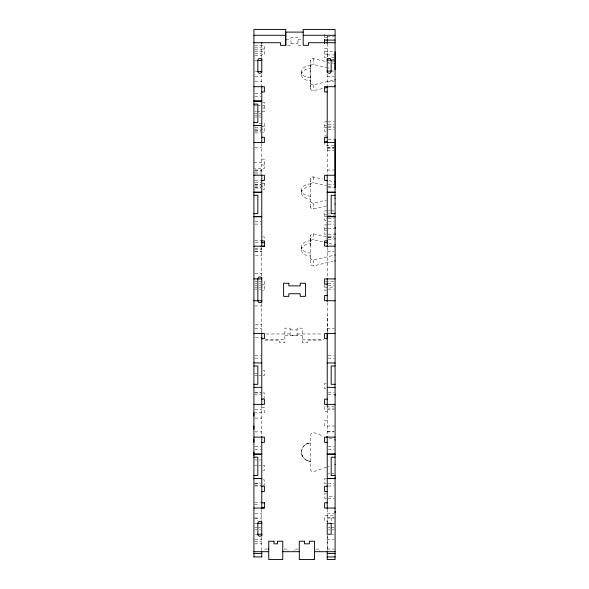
<?xml version="1.0" encoding="UTF-8"?>
<svg xmlns="http://www.w3.org/2000/svg" width="589" height="589" viewBox="0 0 589 589"><rect width="100%" height="100%" fill="white"/><g stroke="black" fill="none" stroke-linecap="round" stroke-linejoin="round"><path stroke-width="0.44" stroke-dasharray="2.94 2.21" d="M310.646 259.072L310.646 258.343A2.621 1.752 0 0 0 313.267 260.095L333.028 255.471M310.646 245.93L310.69 235.247M326.439 205.929L313.267 209.014A2.621 1.752 0 0 1 310.646 207.262L310.646 206.533M322.485 88.541L313.267 90.706A2.621 1.752 0 0 1 310.646 88.954L310.646 88.225M327.234 549.78L327.234 535.084M327.234 522.944L327.234 521.029L324.613 521.029L324.613 515.795L334.221 515.795M327.234 331.666L327.234 315.351M327.234 145.704L327.234 145.218M327.234 144.246L327.234 143.76M327.234 56.632L327.234 56.139M327.234 55.167L327.234 54.681M327.234 53.709L327.234 53.224M327.234 52.252L327.234 51.766M310.646 61.065L310.69 60.012M310.646 179.373L310.69 178.32M310.646 182.288L310.69 181.243M310.646 239.215L310.69 238.162M302.51 456.328C299.227 450.585 304.049 442.685 310.646 442.95A9.166 9.166 0 0 0 301.48 452.116L301.524 452.941M306.435 443.973L307.274 443.598M326.439 467.151L313.267 471.76A2.621 2.621 0 0 1 310.646 469.139L310.646 435.094A2.621 2.621 0 0 1 313.267 432.481L322.485 435.705M327.756 466.687L329.074 466.23M310.646 83.115A2.621 1.752 0 0 0 313.267 84.868L333.028 80.237M310.646 201.423A2.621 1.752 0 0 0 313.267 203.176L326.439 200.091M326.439 236.896L313.267 233.811A2.621 1.752 0 0 0 310.646 235.563L310.646 264.181A2.621 1.752 0 0 0 313.267 265.933L333.028 261.31M327.234 36.827L334.11 36.827M324.613 37.748L327.234 37.748M285.746 39.382L290.981 39.382M297.96 39.382L301.458 39.382M290.981 43.468L297.96 43.468M287.491 45.22L290.981 45.22L290.981 37.63L297.96 37.63L297.96 45.22L301.458 45.22M254.779 45.515L264.387 45.515L264.387 54.858L261.766 54.858M254.89 47.849L261.766 47.849M327.234 48.261L324.613 48.261L324.613 57.604L327.234 57.604L327.234 43.88M261.766 49.02L264.387 49.02M254.89 49.793L261.766 49.793M254.779 51.353L264.387 51.353M324.613 51.766L334.221 51.766M254.89 53.297L261.766 53.297M324.613 54.1L327.234 54.1M327.234 54.917L334.11 54.917M254.89 55.278L261.766 55.278M331.6 57.604L334.221 57.604M332.144 59.548L334.11 59.548M331.946 60.152L334.302 60.152M254.691 60.512L257.054 60.512M332.144 61.109L334.11 61.109M328.22 63.052L329.693 63.052M332.144 63.052L333.617 63.052M332.144 71.063L333.617 71.063M255.383 71.424L256.856 71.424M327.234 76.298L334.11 76.298M254.89 76.666L261.766 76.666M254.89 81.466L261.766 81.466M327.234 81.466L334.11 81.466M254.89 93.644L260.78 93.644M254.89 96.265L260.78 96.265M262.635 102.243L264.387 102.243L264.387 111.586L257.4 111.586M253.911 105.748L256.856 105.748M257.4 105.748L264.387 105.748M262.635 108.082L264.387 108.082M254.779 111.586L256.524 111.586M254.89 113.53L256.856 113.53M259.307 113.53L260.78 113.53M254.89 115.091L256.856 115.091M259.307 115.091L260.78 115.091M254.89 117.034L256.856 117.034M259.307 117.034L260.78 117.034M327.234 121.857L324.613 121.857L324.613 131.2L326.365 131.2M328.11 121.857L334.221 121.857M259.145 123.27L264.387 123.27L264.387 132.613L262.635 132.613M328.22 124.191L334.11 124.191M324.613 125.361L326.365 125.361M328.22 126.134L334.11 126.134M261.766 126.775L264.387 126.775M254.89 127.548L260.78 127.548M324.613 127.695L327.234 127.695M328.11 127.695L334.221 127.695M254.779 129.109L264.387 129.109M328.22 129.639L334.11 129.639M254.89 130.309L260.78 130.309M254.89 131.052L260.78 131.052M254.89 132.93L260.78 132.93M324.613 135.875L326.365 135.875M328.11 139.379L334.221 139.379M334.221 145.218L324.613 145.218L324.613 141.713M327.234 147.162L334.11 147.162M254.89 147.743L261.766 147.743M327.234 147.743L334.11 147.743M327.234 148.722L334.11 148.722M327.234 150.666L334.11 150.666M261.766 159.163L264.387 159.163L264.387 168.506L254.779 168.506M253.911 162.667L264.387 162.667M261.766 165.001L264.387 165.001M254.89 170.007L261.766 170.007M327.234 170.007L334.11 170.007M254.89 170.449L261.766 170.449M254.89 172.01L261.766 172.01M254.89 173.954L261.766 173.954M254.779 180.19L260.89 180.19M254.89 182.524L260.78 182.524M261.766 183.694L264.387 183.694M254.89 184.467L260.78 184.467M254.89 184.828L260.78 184.828M328.22 184.828L334.11 184.828M254.779 186.028L264.387 186.028M254.89 187.442L260.78 187.442M328.22 187.442L333.617 187.442M254.89 187.972L260.78 187.972M262.635 189.533L264.387 189.533L264.387 181.861M327.234 210.884L324.613 210.884L324.613 220.227L326.365 220.227M328.11 210.884L329.855 210.884M330.724 210.884L334.221 210.884M328.22 213.218L329.693 213.218M324.613 214.389L326.365 214.389M328.22 215.162L334.11 215.162M324.613 216.723L326.365 216.723M328.22 218.666L334.11 218.666M254.89 221.486L260.78 221.486M328.22 221.486L334.11 221.486M254.89 224.107L260.78 224.107M328.22 224.107L334.11 224.107M327.234 224.902L324.613 224.902L324.613 234.245L334.221 234.245M324.613 228.407L327.234 228.407M328.11 228.407L334.221 228.407M324.613 230.741L326.365 230.741M328.22 236.189L334.11 236.189M262.635 236.918L264.387 236.918L264.387 240.422M328.22 237.75L334.11 237.75M328.22 239.694L333.617 239.694M254.779 240.422L260.89 240.422M255.383 242.241L260.537 242.241M254.89 248.205L261.766 248.205M254.89 249.765L261.766 249.765M254.89 251.407L261.766 251.407M327.234 251.407L334.11 251.407M254.89 251.709L261.766 251.709M255.383 255.332L261.766 255.332M254.89 273.664L261.766 273.664M254.779 281.306L258.276 281.306M259.145 281.306L264.387 281.306L264.387 290.649L262.635 290.649M325.489 281.306L334.221 281.306M254.89 283.64L256.856 283.64M259.307 283.64L260.78 283.64M328.22 283.64L334.11 283.64M261.766 284.811L264.387 284.811M254.89 285.591L256.856 285.591M259.307 285.591L260.78 285.591M328.22 285.591L334.11 285.591M254.779 287.145L258.276 287.145M259.145 287.145L264.387 287.145M324.613 287.145L334.221 287.145M254.89 289.096L256.856 289.096M259.307 289.096L260.78 289.096M328.22 289.096L334.11 289.096M326.365 290.649L324.613 290.649L324.613 284.642M254.89 305.963L261.766 305.963M255.383 324.296L261.766 324.296M254.89 328.228L261.766 328.228M327.234 328.228L334.11 328.228M290.105 329.892L297.084 329.892M266.206 333.978L290.105 333.978M297.084 333.978L322.787 333.978M284.862 335.303L302.326 335.303M255.383 337.387L260.537 337.387M265.322 339.816L284.87 339.816M302.326 339.816L323.67 339.816M265.116 340.103L279.628 340.103L279.628 342.724L284.862 342.724L284.87 328.139L290.105 328.139L290.105 335.73L297.084 335.73L297.084 328.139L302.326 328.139L302.326 342.724L307.561 342.724L307.561 340.103L323.545 340.103M254.89 355.52L260.78 355.52M328.22 355.52L334.11 355.52M254.89 358.141L260.78 358.141M328.22 358.141L334.11 358.141M262.908 370.223L264.387 370.223L264.387 375.458L262.908 375.458M254.566 373.5L257.179 373.5M254.779 375.458L258.276 375.458M259.145 375.458L260.89 375.458M326.092 383.424L324.613 383.424L324.613 388.666L326.092 388.666M254.89 392.186L260.78 392.186M328.22 392.186L334.11 392.186M254.566 392.922L261.766 392.922M262.908 392.922L264.387 392.922L264.387 398.157L262.908 398.157M254.566 394.88L260.78 394.807M328.22 394.807L334.11 394.807M334.434 406.123L324.613 406.123L324.613 411.358L327.234 411.358M261.766 407.603L264.387 407.603L264.387 412.837L254.566 412.837M327.234 408.089L334.434 408.089M254.89 409.627L261.766 409.627M327.234 409.627L334.11 409.627M254.89 418.072L261.766 418.072M327.234 420.804L324.613 420.804L324.613 426.038L334.434 426.038M327.234 431.281L334.11 431.281M254.89 431.884L261.766 431.884M327.234 431.884L334.11 431.884M254.89 446.705L260.78 446.705M328.22 446.705L334.11 446.705M254.89 449.319L260.78 449.319M328.22 449.319L334.11 449.319M254.89 459.972L256.856 459.972M259.307 459.972L260.78 459.972M254.566 465.214L257.179 465.214M259.145 465.214L260.78 465.214M263.077 465.214L264.387 465.214L264.387 470.449L262.908 470.449M328.22 473.181L329.693 473.181M332.144 473.181L334.11 473.181M325.923 478.415L324.613 478.415L324.613 483.65L326.092 483.65M262.908 479.895L264.387 479.895L264.387 485.13L262.908 485.13M254.566 483.164L259.801 483.164M254.89 483.363L260.78 483.363M328.22 483.363L334.11 483.363M254.566 485.13L260.89 485.13M254.89 485.984L260.78 485.984M328.22 485.984L334.11 485.984M326.092 493.096L324.613 493.096L324.613 498.331L326.092 498.331M329.199 496.372L334.434 496.372M328.11 498.331L334.434 498.331M254.779 502.586L260.89 502.586M254.566 504.552L259.801 504.552M254.89 513.284L261.766 513.284M327.234 513.284L334.11 513.284M327.234 517.753L334.434 517.753M254.89 518.084L261.766 518.084M327.234 518.084L334.302 518.084M254.691 523.326L257.054 523.326M331.946 523.326L334.302 523.326M254.691 527.251L257.835 527.251M258.821 527.251L260.78 527.251M328.22 527.251L330.179 527.251M331.165 527.251L334.302 527.251M254.89 529.872L256.856 529.872M259.307 529.872L260.78 529.872M328.22 529.872L329.693 529.872M332.144 529.872L334.11 529.872M255.383 534.238L256.856 534.238M332.144 534.238L333.617 534.238M254.89 539.472L261.766 539.472M327.234 539.472L334.11 539.472M254.89 541.217L261.766 541.217M254.89 543.838L261.766 543.838M267.384 549.073L264.387 549.073L264.387 550.715M284.06 549.073L287.992 549.073L287.992 550.715M298.321 549.073L294.066 549.073L294.066 550.715M315.888 549.073L319.812 549.073L319.812 550.715M327.234 549.073L334.11 549.073M254.691 518.092L257.835 518.114L257.835 520.654M302.128 455.496C303.453 458.934 306.965 461.305 310.646 461.283A9.166 9.166 0 0 1 301.48 452.116M308.982 461.128L309.821 461.246M310.646 88.954L310.646 60.336A2.621 1.752 0 0 1 313.267 58.583L326.439 61.668M327.756 61.97L329.074 62.279M310.646 66.174A2.621 1.752 0 0 1 313.267 64.422L326.439 67.507M327.756 67.809L329.074 68.118M310.646 207.262L310.646 178.644A2.621 1.752 0 0 1 313.267 176.891L322.485 179.049M329.074 180.587L333.028 181.515M310.646 184.482A2.621 1.752 0 0 1 313.267 182.73L326.439 185.815M327.756 186.117L333.028 187.354M327.756 237.205L333.028 238.435M310.646 241.402A2.621 1.752 0 0 1 313.267 239.649L322.485 241.807M329.074 243.353L333.028 244.273M307.274 460.642L308.128 460.929M329.074 438.01L334.338 439.85M310.646 85.302L310.69 86.347L310.646 63.98M331.165 518.084L331.165 522.237M327.234 36.017L327.234 39.411M327.234 74.339L327.234 85.39M327.234 143.488L327.234 174.587M327.234 247.476L327.234 277.809M327.234 302.621L327.234 332.314M327.234 405.033L327.234 435.816M327.234 509.242L327.234 522.384M327.234 535.136L327.234 551.039M324.613 34.243L324.613 39.411M313.267 58.583L313.267 64.422M313.267 84.868L313.267 90.706M313.267 176.891L313.267 182.73M313.267 203.176L313.267 209.014M313.267 233.811L313.267 239.649M313.267 260.095L313.267 265.933M310.646 65.593A9.166 6.133 0 0 0 301.48 71.725L301.48 74.641A9.166 6.133 0 0 0 310.646 80.774M310.646 183.901A9.166 6.133 0 0 0 301.48 190.033L301.48 192.949A9.166 6.133 0 0 0 310.646 199.082M310.646 240.82A9.166 6.133 0 0 0 301.48 246.953L301.48 249.876A9.166 6.133 0 0 0 310.646 256.009M261.766 44.285L261.766 57.612M261.766 74.126L261.766 85.722M261.766 143.407L261.766 174.638M261.766 247.358L261.766 275.961M261.766 303.342L261.766 332.314M261.766 405.446L261.766 435.816M261.766 509.352L261.766 520.617M261.766 537.278L261.766 550.943M310.646 253.086A9.166 6.133 0 0 1 301.48 246.953M310.646 196.166A9.166 6.133 0 0 1 301.48 190.033M310.646 77.858A9.166 6.133 0 0 1 301.48 71.725M301.48 74.641A9.166 6.133 0 0 1 310.646 68.508M301.48 192.949A9.166 6.133 0 0 1 310.646 186.816M301.48 249.876A9.166 6.133 0 0 1 310.646 243.743"/><path stroke-width="0.88" d="M253.911 455.393L253.911 452.116M253.911 442.295L253.911 439.026M253.911 429.204L253.911 425.928M253.911 416.114L253.911 412.837M327.234 332.829L327.234 338.653L324.613 338.697L324.613 333.462L335.089 333.462M327.234 142.788L327.234 142.295M335.089 512.518L335.089 511.429M335.089 478.415L335.089 477.532M335.089 395.212L335.089 394.122M335.089 234.245L335.089 233.759M335.089 228.407L335.089 227.31M335.089 139.379L335.089 187.736A2.621 1.752 0 0 1 334.854 187.729M335.089 51.766L335.089 69.428A2.621 1.752 0 0 1 334.854 69.421M325.121 87.93L327.756 87.312M303.202 32.108L285.746 32.108L285.746 45.331L280.504 45.331L280.504 42.717L253.911 42.717M253.911 35.288L285.746 35.288M303.202 35.288L335.089 35.288M324.613 40.081L335.089 40.081M335.089 42.717L308.437 42.717L308.437 45.331L303.202 45.331L303.202 29.45L335.089 29.45L335.089 559.55L327.234 559.55L327.234 551.532M327.234 60.152L331.165 60.152L331.165 71.306A1.966 1.966 0 0 1 329.199 73.272A1.966 1.966 0 0 1 327.234 71.306M257.835 60.512L261.766 60.512M327.234 71.063L331.408 71.063M257.592 71.424L261.766 71.424M253.911 86.701L264.387 86.701L264.387 91.936L261.766 91.936M335.089 86.701L324.613 86.701L324.613 91.936L327.234 91.936M253.911 101.021L261.766 101.021M253.911 101.131L261.766 101.131M253.911 104.12L257.835 104.12L257.835 122.453L253.911 122.453M253.911 125.442L261.766 125.442M253.911 125.553L261.766 125.553M261.766 137.274L264.387 137.274L264.387 142.509L261.273 142.509M327.234 137.274L324.613 137.274L324.613 142.509L335.089 142.509M324.613 141.713L327.234 141.713M253.911 142.509L261.766 142.509M253.911 175.242L264.387 175.242L264.387 180.484L261.766 180.484M335.089 175.242L324.613 175.242L324.613 180.484L327.234 180.484M253.911 192.198L261.766 192.198M327.234 192.198L335.089 192.198M253.911 192.308L261.766 192.308M327.234 192.308L335.089 192.308M253.911 195.298L257.835 195.298L257.835 213.63L253.911 213.63M335.089 195.298L331.165 195.298L331.165 213.63L335.089 213.63M253.911 216.619L261.766 216.619M327.234 216.619L335.089 216.619M253.911 216.73L261.766 216.73M327.234 216.73L335.089 216.73M261.766 240.93L264.387 240.93L264.387 246.261L260.89 246.261M327.234 240.93L324.613 240.93L324.613 246.173L335.089 246.173M261.273 242.241L261.766 242.241M261.766 242.756L264.387 242.756M253.911 246.173L264.387 246.173M253.911 278.906L261.766 278.906A1.966 1.966 0 0 0 259.801 276.94A1.966 1.966 0 0 0 257.835 278.906L257.835 300.729A1.966 1.966 0 0 0 259.801 302.694A1.966 1.966 0 0 0 261.766 300.729L253.911 300.729M335.089 278.906L324.613 278.906L324.613 284.141L327.234 284.141M327.234 283.64L327.727 283.64M327.234 295.487L324.613 295.487L324.613 300.729L335.089 300.729M253.911 333.462L264.387 333.462L264.387 338.697L261.766 338.697M261.273 337.387L261.766 337.387M253.911 362.898L261.766 363.008M327.234 362.898L335.089 363.008M253.911 365.997L257.835 365.997L257.835 384.33L253.911 384.33M335.089 365.997L331.165 365.997L331.165 384.33L335.089 384.33M253.911 387.319L261.766 387.319M327.234 387.319L335.089 387.429M261.766 399.151L264.387 399.151L264.387 404.385L253.911 404.385M327.234 399.151L324.613 399.151L324.613 404.385L335.089 404.385M253.911 437.119L264.387 437.119L264.387 442.361L261.766 442.361M335.089 437.119L324.613 437.119L324.613 442.361L327.234 442.361M253.911 454.082L261.766 454.082M327.234 454.082L335.089 454.082M253.911 454.185L261.766 454.185M327.234 454.185L335.089 454.185M253.911 457.182L257.835 457.182L257.835 475.507L253.911 475.507M335.089 457.182L331.165 457.182L331.165 475.507L335.089 475.507M253.911 478.496L261.766 478.496M327.234 478.496L335.089 478.496M253.911 478.607L261.766 478.607M327.234 478.607L335.089 478.607M261.766 486.227L264.387 486.227L264.387 491.462L261.766 491.462M327.234 486.227L324.613 486.227L324.613 491.462L327.234 491.462M261.766 502.807L264.387 502.807M327.234 502.807L324.613 502.807L324.613 508.049L335.089 508.049M261.766 507.828L264.387 507.828M253.911 508.049L264.387 508.049L264.387 502.586M257.835 523.326L261.766 523.326A1.966 1.966 0 0 0 259.801 521.361A1.966 1.966 0 0 0 257.835 523.326L257.835 534.562A1.458 1.458 0 0 0 258.063 535.335L259.086 536.093A2.4 2.4 0 0 0 260.515 536.086L261.538 535.342A1.458 1.458 0 0 0 261.766 534.562M257.592 534.238L261.766 534.238M268.201 549.073L268.746 549.073M253.911 551.694L268.746 551.694M282.757 551.694L299.3 551.694M314.578 551.694L335.089 551.694M253.911 553.439L261.766 553.439M327.234 553.439L335.089 553.439M253.911 556.929L261.766 556.929M327.234 556.929L335.089 556.929M325.121 242.425L327.756 243.043M326.439 437.09L327.756 437.546M327.234 39.411L327.234 43.586M327.234 58.517L327.234 72.697M327.234 86.34L327.234 142.84M327.234 175.242L327.234 246.496M327.234 278.612L327.234 301.465M327.234 333.131L327.234 405.041M327.234 436.515L327.234 508.705M324.613 39.411L324.613 43.586M285.746 45.22L285.746 29.45L253.911 29.45L253.911 556.914M261.766 42.717L261.766 43.498M261.766 58.547L261.766 72.734M261.766 86.053L261.766 142.84M261.766 175.242L261.766 246.585M261.766 277.264L261.766 302.363M261.766 332.829L261.766 405.041M261.766 436.405L261.766 508.705M261.766 521.685L261.766 536.196M261.766 551.599L261.766 556.914M257.835 71.424L257.835 60.395A1.966 1.966 0 0 1 259.801 58.429A1.966 1.966 0 0 1 261.766 60.395M335.089 63.59A2.621 1.752 0 0 1 334.854 63.583M334.854 255.096A2.621 1.752 0 0 1 335.089 255.089M335.089 238.817A2.621 1.752 0 0 1 334.854 238.81M334.854 198.169A2.621 1.752 0 0 1 335.089 198.162M335.089 181.898A2.621 1.752 0 0 1 334.854 181.891M334.854 79.861A2.621 1.752 0 0 1 335.089 79.854M334.854 260.934A2.621 1.752 0 0 1 335.089 260.927M335.089 244.656A2.621 1.752 0 0 1 334.854 244.649M334.854 204.008A2.621 1.752 0 0 1 335.089 204M334.854 85.7A2.621 1.752 0 0 1 335.089 85.692M327.234 60.395A1.966 1.966 0 0 1 329.199 58.429A1.966 1.966 0 0 1 331.165 60.395M261.766 71.306A1.966 1.966 0 0 1 259.801 73.272A1.966 1.966 0 0 1 257.835 71.306M335.089 439.961A2.621 2.621 0 0 1 334.854 439.954M334.854 464.287A2.621 2.621 0 0 1 335.089 464.272M288.846 283.265L283.611 283.265L283.611 296.363L288.846 296.363L288.846 293.742L300.191 293.742L300.191 296.363L305.433 296.363L305.433 283.265L300.191 283.265L300.191 285.886L288.846 285.886L288.846 283.265M331.165 523.326L327.234 523.326L327.234 534.238L331.165 534.238L331.165 523.326M273.988 541.217L268.746 541.217L268.746 559.55L282.757 559.55L282.757 541.217L277.515 541.217L277.515 543.838L273.988 543.838L273.988 541.217M304.535 541.217L299.3 541.217L299.3 559.55L314.578 559.55L314.578 541.217L309.343 541.217L309.343 543.838L304.535 543.838L304.535 541.217"/></g></svg>
